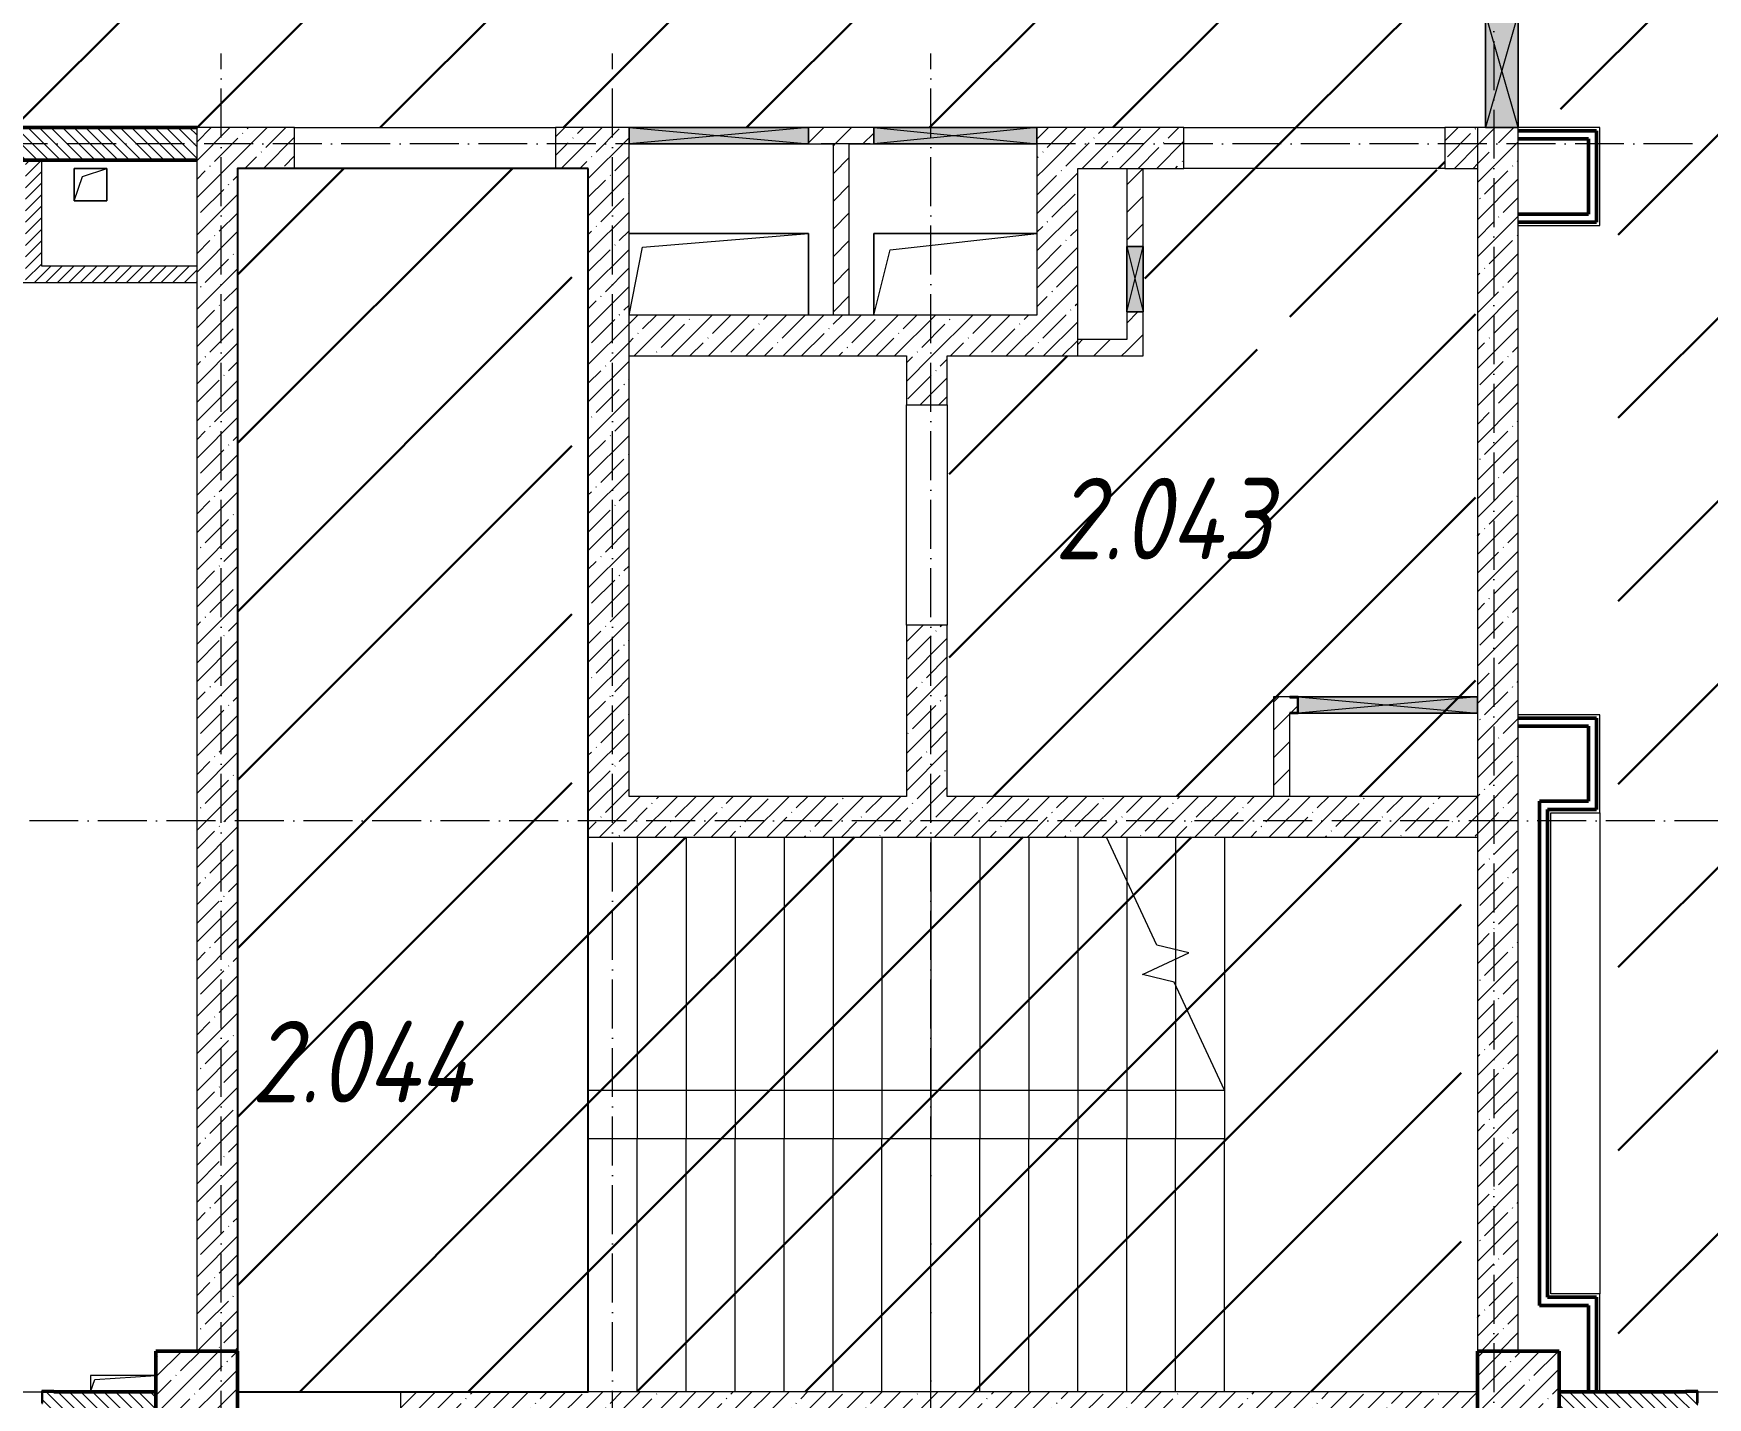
# Model space of a CAD drawing. Header units: millimetres. Extents: x 35697 to 388678, y -91946 to 171347.
# Drawn here: x 123410 to 133670, y 62010 to 70372 of the extents above; entities that cross this region are included whole.
import ezdxf

# ---------------------------------------------------------------- set-up
doc = ezdxf.new("R2010")
doc.units = ezdxf.units.MM
doc.linetypes.add('50_200_ШТРИХ_1Т_ш5_п1_п1_', pattern=[700, 500, -100, 0, -100])
for name, color, linetype, lineweight in [('2.1) ПГП окна 2.8 м', 5, 'Continuous', 30), ('3.1) ЖБ окна 1.2 м', 102, 'Continuous', 30), ('4) ЛЕстницы', 5, 'Continuous', 30), ('A-DETL-GENF-OTLN', 7, 'Continuous', 9), ('A-FLOR-____-OTLN', 7, 'Continuous', 9), ('A-GENM-____-MCUT', 7, 'Continuous', 25), ('A-GENM-____-OTLN', 7, 'Continuous', 9), ('A-GENM-____-OTLN-1', 7, 'Continuous', 25), ('A-GLAZ-____-OTLN', 7, 'Continuous', 9), ('A-WALL-____-MCUT-1', 7, 'Continuous', 9), ('A-WALL-____-MCUT-2', 7, 'Continuous', 50), ('A-WALL-____-OTLN', 7, 'Continuous', 9), ('A-WALL-____-PATT-1', 7, 'Continuous', 9), ('A-WALL-FNSH-MCUT-1', 7, 'Continuous', 9), ('I-WALL-____-OTLN', 7, 'Continuous', 9), ('S-COLS-____-MCUT', 7, 'Continuous', 50), ('S-COLS-____-OTLN', 7, 'Continuous', 9), ('S-GRID-____-OTLN-1', 7, '50_200_ШТРИХ_1Т_ш5_п1_п1_', 9), ('S-STRS-____-MBND', 7, 'Continuous', 9), ('S-STRS-____-OTLN-1', 7, 'Continuous', 9), ('Марки помещений', 7, 'Continuous', 9)]:
    doc.layers.add(name, color=color, linetype=linetype, lineweight=lineweight)
doc.styles.add('ISOCPEUR_I_3', font='isocpeui.ttf', dxfattribs={"width": 0.85, "height": 2.2})
pattern_1 = [(45, (50979.8, 168109.95), (-561.266, 561.266), [])]
pattern_2 = [(135, (43259.71, 63713.66), (-35.35534, -35.35534), [])]
pattern_3 = [(45, (43259.71, 63713.66), (-114.04925, 114.04925), []), (45, (43373.76, 63713.66), (-114.04925, 114.04925), [201.612, -40.322, 3.353, -36.97])]
pattern_4 = [(45, (43259.71, 63713.66), (-35.35534, 35.35534), [])]
pattern_5 = [(45, (43259.71, 63713.66), (-84.85281, 84.85281), [])]

# ---------------------------------------------------------------- blocks, each defined once
blk = doc.blocks.new('BSC_Колонна _Прямоугольная - 500х500-V93-АР1_План отверстий 2 этажа в осях 1-64_А-ГГ')
at = {"layer": 'S-COLS-____-OTLN'}
h = blk.add_hatch(dxfattribs=at)
h.set_pattern_fill('FP_122', color=256, style=0, pattern_type=2)
h.set_pattern_definition([(45, (-81150, 1668.96), (-114.04925, 114.04925), []), (45, (-81035.95, 1668.96), (-114.04925, 114.04925), [201.613, -40.323, 3.353, -36.97])])
h.paths.add_polyline_path([(-250, -250), (250, -250), (250, 250), (-250, 250)], flags=0)
at = {"layer": 'S-COLS-____-MCUT'}
for p, q in [((250, 250), (-250, 250)), ((-250, 250), (-250, -250)), ((250, -250), (250, 250)), ((-250, -250), (250, -250))]:
    blk.add_line(p, q, dxfattribs=at)
blk = doc.blocks.new('BSC_Колонна _Прямоугольная - 500х500-V136-АР1_План отверстий 2 этажа в осях 1-64_А-ГГ')
at = {"layer": 'S-COLS-____-OTLN'}
h = blk.add_hatch(dxfattribs=at)
h.set_pattern_fill('FP_166', color=256, style=0, pattern_type=2)
h.set_pattern_definition([(45, (-89250, 1668.96), (-114.04925, 114.04925), []), (45, (-89135.95, 1668.96), (-114.04925, 114.04925), [201.613, -40.323, 3.353, -36.97])])
h.paths.add_polyline_path([(-250, -250), (250, -250), (250, 250), (-250, 250)], flags=0)
at = {"layer": 'S-COLS-____-MCUT'}
for p, q in [((250, 250), (-250, 250)), ((-250, 250), (-250, -250)), ((250, -250), (250, 250)), ((-250, -250), (250, -250))]:
    blk.add_line(p, q, dxfattribs=at)
blk = doc.blocks.new('Фахверк_СКБ_Уголок - 250_2700-27497298-АР1_План отверстий 2 этажа в осях 1-64_А-ГГ')
at = {"layer": 'A-GENM-____-MCUT'}
for p, q in [((200, 181), (125, 181)), ((125, 181), (125, 106)), ((125, 106), (131, 106)), ((131, 106), (131, 175)), ((131, 175), (200, 175)), ((200, 175), (200, 181)), ((131, -6), (125, -6)), ((125, -6), (125, -81)), ((125, -81), (200, -81)), ((131, -75), (131, -6)), ((200, -75), (131, -75)), ((200, -81), (200, -75))]:
    blk.add_line(p, q, dxfattribs=at)
blk = doc.blocks.new('AR_Отверстие прямоугольное _в плите_ - AR_Отверстие прямоугольное _в плите_-V150-АР1_План отверстий 2 этажа в осях 1-64_А-ГГ')
at = {"layer": 'A-GENM-____-OTLN'}
for p, q in [((100, 100), (-100, 100)), ((-100, 100), (-100, -100)), ((-100, -100), (-50, 50)), ((-50, 50), (100, 100)), ((100, -100), (100, 100)), ((-100, -100), (100, -100))]:
    blk.add_line(p, q, dxfattribs=at)
blk = doc.blocks.new('AR_Отверстие прямоугольное _в плите_ - AR_Отверстие прямоугольное _в плите_-V162-АР1_План отверстий 2 этажа в осях 1-64_А-ГГ')
at = {"layer": 'A-GENM-____-OTLN'}
for p, q in [((200, 50), (-200, 50)), ((-200, 50), (-200, -50)), ((-200, -50), (-175, 25)), ((-175, 25), (200, 50))]:
    blk.add_line(p, q, dxfattribs=at)
blk = doc.blocks.new('AR_Отверстие прямоугольное _в плите_ - AR_Отверстие прямоугольное _в плите_-V193-АР1_План отверстий 2 этажа в осях 1-64_А-ГГ')
at = {"layer": 'A-GENM-____-OTLN'}
for p, q in [((500, 250), (-500, 250)), ((-500, 250), (-500, -250)), ((-400, 150), (500, 250)), ((-500, -250), (-400, 150))]:
    blk.add_line(p, q, dxfattribs=at)
blk = doc.blocks.new('AR_Отверстие прямоугольное _в плите_ - AR_Отверстие прямоугольное _в плите_-30552508-АР1_План отверстий 2 этажа в осях 1-64_А-ГГ')
at = {"layer": 'A-GENM-____-OTLN'}
for p, q in [((550, 250), (-550, 250)), ((-467, 167), (550, 250)), ((550, -250), (550, 250)), ((-550, -250), (-467, 167))]:
    blk.add_line(p, q, dxfattribs=at)
blk = doc.blocks.new('AR_Отверстие прямоугольное _в стене_ - AR_Отверстие прямоугольное _в стене__ЭОМ-36409893-АР1_План отверстий 2 этажа в осях 1-64_А-ГГ')
at = {"layer": 'A-GLAZ-____-OTLN'}
blk.add_hatch(color=256, dxfattribs=at).paths.add_polyline_path([(350, 100), (-350, 100), (-350, -100), (350, -100)], flags=0)
at = {"layer": 'A-DETL-GENF-OTLN'}
for p, q in [((-350, -100), (-350, 100)), ((-350, 100), (350, 100)), ((350, 100), (-350, -100)), ((-350, 100), (350, -100)), ((350, 100), (-350, 100)), ((-350, 100), (-350, -100)), ((350, 100), (350, -100)), ((350, -100), (350, 100)), ((350, -100), (-350, -100)), ((-350, -100), (350, -100))]:
    blk.add_line(p, q, dxfattribs=at)
blk = doc.blocks.new('AR_Отверстие прямоугольное _в стене__БезПР - AR_Отверстие прямоугольное _в стене__БезПР-36427925-АР1_План отверстий 2 этажа в осях 1-64_А-ГГ')
at = {"layer": 'A-GLAZ-____-OTLN'}
blk.add_hatch(color=256, dxfattribs=at).paths.add_polyline_path([(500, -50), (500, 50), (-500, 50), (-500, -50)], flags=0)
at = {"layer": 'A-DETL-GENF-OTLN'}
for p, q in [((-500, -50), (-500, 50)), ((-500, 50), (500, 50)), ((500, 50), (-500, -50)), ((-500, 50), (500, -50)), ((500, 50), (-500, 50)), ((-500, 50), (-500, -50)), ((500, 50), (500, -50)), ((500, -50), (500, 50)), ((500, -50), (-500, -50)), ((-500, -50), (500, -50))]:
    blk.add_line(p, q, dxfattribs=at)
at = {"layer": 'A-GLAZ-____-OTLN'}
blk.add_line((500, 50), (-500, 50), dxfattribs=at)
blk = doc.blocks.new('AR_Отверстие прямоугольное _в стене_ - AR_Отверстие прямоугольное _в стене__ОВ-36805337-АР1_План отверстий 2 этажа в осях 1-64_А-ГГ')
at = {"layer": 'A-GLAZ-____-OTLN'}
blk.add_hatch(color=256, dxfattribs=at).paths.add_polyline_path([(-90, -50), (550, -50), (550, 50), (-550, 50), (-550, -50)], flags=0)
at = {"layer": 'A-DETL-GENF-OTLN'}
for p, q in [((-550, -50), (-550, 50)), ((-550, 50), (550, 50)), ((550, 50), (-550, -50)), ((-550, 50), (550, -50)), ((550, 50), (-550, 50)), ((-550, 50), (-550, -50)), ((550, 50), (550, -50)), ((550, -50), (550, 50)), ((550, -50), (-550, -50)), ((-550, -50), (550, -50))]:
    blk.add_line(p, q, dxfattribs=at)
blk = doc.blocks.new('154_Фахверк_СКБ_Швеллер - Тип_100_3960_зеркало-V199-АР1_План отверстий 2 этажа в осях 1-64_А-ГГ')
at = {"layer": 'A-GENM-____-MCUT'}
for p, q in [((175, 50), (125, 50)), ((128, 47), (175, 47)), ((128, -47), (128, 47)), ((175, 47), (175, 50)), ((125, -50), (175, -50)), ((175, -47), (128, -47)), ((175, -50), (175, -47))]:
    blk.add_line(p, q, dxfattribs=at)
blk = doc.blocks.new('AR_Отверстие прямоугольное _в стене_ - AR_Отверстие прямоугольное _в стене__ОВ-36913595-АР1_План отверстий 2 этажа в осях 1-64_А-ГГ')
at = {"layer": 'A-GLAZ-____-OTLN'}
blk.add_hatch(color=256, dxfattribs=at).paths.add_polyline_path([(550, -50), (550, 50), (-550, 50), (-550, -50), (475, -50)], flags=0)
at = {"layer": 'A-DETL-GENF-OTLN'}
for p, q in [((-550, -50), (-550, 50)), ((-550, 50), (550, 50)), ((550, 50), (-550, -50)), ((-550, 50), (550, -50)), ((550, 50), (-550, 50)), ((-550, 50), (-550, -50)), ((550, 50), (550, -50)), ((550, -50), (550, 50)), ((550, -50), (-550, -50)), ((-550, -50), (550, -50))]:
    blk.add_line(p, q, dxfattribs=at)
blk = doc.blocks.new('AR_Отверстие прямоугольное _в стене_ - AR_Отверстие прямоугольное _в стене__ОВ-36970111-АР1_План отверстий 2 этажа в осях 1-64_А-ГГ')
at = {"layer": 'A-GLAZ-____-OTLN'}
blk.add_hatch(color=256, dxfattribs=at).paths.add_polyline_path([(-200, -50), (200, -50), (200, 50), (-200, 50)], flags=0)
at = {"layer": 'A-DETL-GENF-OTLN'}
for p, q in [((-200, -50), (-200, 50)), ((-200, 50), (200, 50)), ((200, 50), (-200, -50)), ((-200, 50), (200, -50)), ((200, 50), (-200, 50)), ((-200, 50), (-200, -50)), ((200, 50), (200, -50)), ((200, -50), (200, 50)), ((200, -50), (-200, -50)), ((-200, -50), (200, -50))]:
    blk.add_line(p, q, dxfattribs=at)
blk = doc.blocks.new('2этаж')
at = {"layer": 'S-GRID-____-OTLN-1', "color": 251, "ltscale": 0.6, "true_color": 0x636466}
for p, q in [((73508.3, 508896.9), (73508.3, 454533.3)), ((65708.3, 454533.3), (65708.3, 465551)), ((68108.3, 454533.3), (68108.3, 465551)), ((70058.3, 454533.3), (70058.3, 465551)), ((74727.1, 464997), (-20260.4, 464997)), ((88359, 460847), (-20260.4, 460847))]:
    blk.add_line(p, q, dxfattribs=at)

msp = doc.modelspace()

# ---------------------------------------------------------------- hatches: boundary and pattern name
at = {"layer": '2.1) ПГП окна 2.8 м'}
h = msp.add_hatch(dxfattribs=at)
h.set_pattern_fill('ANSI31', color=5, scale=250)
edge = h.paths.add_edge_path()
edge.add_arc((142259, 66444), 240, 0, 360)
edge = h.paths.add_edge_path()
edge.add_arc((140123, 75543), 240, 0, 360)
edge = h.paths.add_edge_path()
edge.add_arc((140123, 92549), 240, 0, 360)
edge = h.paths.add_edge_path()
edge.add_arc((139926, 103448), 240, 0, 360)
h.paths.add_polyline_path([(136398, 105683), (135848, 105683), (135848, 107307), (136398, 107307), (136398, 110433), (136460, 110739), (136460, 107001), (132210, 106501), (132210, 109339), (132322, 109533), (132322, 107307), (132622, 107307), (132622, 90007), (133222, 90007), (133222, 88795), (136398, 88795)])
edge = h.paths.add_edge_path(flags=16)
edge.add_arc((135396, 104177), 240, 0, 360)
h.paths.add_polyline_path([(136398, 88795), (133222, 88795), (133222, 86233), (132622, 83251), (132622, 69907), (133122, 69907), (133122, 62157), (136062, 62157), (136062, 62407), (136398, 88495)])
edge = h.paths.add_edge_path(flags=16)
edge.add_arc((134876, 76435), 240, 0, 360)
edge = h.paths.add_edge_path()
edge.add_arc((142333, 82335), 240, 0, 360)
h.paths.add_polyline_path([(141916, 82102), (142579, 82102), (142579, 82582), (141916, 82582)])
h = msp.add_hatch(dxfattribs=at)
h.set_pattern_fill('ANSI31', color=5, scale=250)
h.set_pattern_definition(pattern_1)
h.paths.add_polyline_path([(82110, 72895), (132260, 72895), (132260, 69795), (82110, 69795)])
h = msp.add_hatch(dxfattribs=at)
h.set_pattern_fill('ANSI31', color=5, scale=250)
h.set_pattern_definition(pattern_1)
h.paths.add_polyline_path([(132248, 67251, -0.344881), (132229, 67276, -0.344881), (132248, 67300), (132248, 69533), (132010, 69533), (132010, 69545), (132060, 69545), (132060, 69795), (131355, 69795, -0.782881), (131306, 69795), (130460, 69795), (130460, 69545), (130380, 69545), (130380, 69533), (130222, 69533), (130222, 68383), (130210, 68383), (130110, 68395), (129810, 68395), (129022, 68395), (129022, 65695), (130076, 65695, -1.277333), (130125, 65695), (132260, 65695), (132260, 66305), (132248, 66305)])
h.paths.add_polyline_path([(130632, 68671, -1), (131112, 68671, -1)], flags=16)
h.paths.add_polyline_path([(130442, 68438), (131123, 68438), (131123, 68918), (130442, 68918)], flags=24)
at = {"layer": '4) ЛЕстницы'}
h = msp.add_hatch(dxfattribs=at)
h.set_pattern_fill('ANSI31', color=256, scale=230)
h.paths.add_polyline_path([(124660, 69545), (126710, 69545), (126710, 62045), (124660, 62045)])
h = msp.add_hatch(dxfattribs=at)
h.set_pattern_fill('ANSI31', color=256, scale=230)
h.paths.add_polyline_path([(126710, 65445), (132160, 65445), (132160, 62045), (126710, 62045)])
at = {"layer": 'A-WALL-____-PATT-1'}
h = msp.add_hatch(dxfattribs=at)
h.set_pattern_fill('FP_6', color=256, style=0, pattern_type=2)
h.set_pattern_definition(pattern_2)
h.paths.add_polyline_path([(123266, 69595), (124410, 69595), (124410, 69795), (123266, 69795), (123266, 69726), (123260, 69726), (123260, 69664), (123266, 69664), (123266, 69596)], flags=0)
h.paths.add_polyline_path([(122335, 69595), (122554, 69595), (122554, 69664), (122560, 69664), (122560, 69726), (122554, 69726), (122554, 69795), (122266, 69795), (122266, 69726), (122260, 69726), (122260, 69664), (122266, 69664), (122266, 69595)], flags=0)
h.paths.add_polyline_path([(121014, 69595), (121554, 69595), (121554, 69664), (121560, 69664), (121560, 69726), (121554, 69726), (121554, 69795), (118660, 69795), (118660, 69595)], flags=0)
h = msp.add_hatch(dxfattribs=at)
h.set_pattern_fill('FP_25', color=256, style=0, pattern_type=2)
h.set_pattern_definition(pattern_3)
h.paths.add_polyline_path([(124410, 62295), (124660, 62295), (124660, 69795), (124410, 69795), (124410, 64450)], flags=0)
h = msp.add_hatch(dxfattribs=at)
h.set_pattern_fill('FP_25', color=256, style=0, pattern_type=2)
h.set_pattern_definition(pattern_3)
h.paths.add_polyline_path([(126810, 69545), (126810, 69795), (126610, 69795), (126610, 69545)], flags=0)
h.paths.add_polyline_path([(124660, 69545), (125010, 69545), (125010, 69795), (124660, 69795)], flags=0)
h = msp.add_hatch(dxfattribs=at)
h.set_pattern_fill('FP_25', color=256, style=0, pattern_type=2)
h.set_pattern_definition(pattern_3)
h.paths.add_polyline_path([(127060, 65445), (127060, 69795), (126810, 69795), (126810, 65445)], flags=0)
h = msp.add_hatch(dxfattribs=at)
h.set_pattern_fill('FP_4', color=256, style=0, pattern_type=2)
h.set_pattern_definition(pattern_5)
h.paths.add_polyline_path([(128410, 69695), (128560, 69695), (128560, 69795), (128160, 69795), (128160, 69695), (128310, 69695)], flags=0)
h = msp.add_hatch(dxfattribs=at)
h.set_pattern_fill('FP_25', color=256, style=0, pattern_type=2)
h.set_pattern_definition(pattern_3)
h.paths.add_polyline_path([(132060, 69545), (132260, 69545), (132260, 69795), (132060, 69795)], flags=0)
h.paths.add_polyline_path([(130460, 69545), (130460, 69795), (129560, 69795), (129560, 69545), (129810, 69545)], flags=0)
h = msp.add_hatch(dxfattribs=at)
h.set_pattern_fill('FP_25', color=256, style=0, pattern_type=2)
h.set_pattern_definition(pattern_3)
h.paths.add_polyline_path([(132260, 65570), (132510, 65570), (132510, 69795), (132260, 69795), (132260, 66170)], flags=0)
h = msp.add_hatch(dxfattribs=at)
h.set_pattern_fill('FP_4', color=256, style=0, pattern_type=2)
h.set_pattern_definition(pattern_5)
h.paths.add_polyline_path([(128410, 68645), (128410, 69695), (128310, 69695), (128310, 68645)], flags=0)
h = msp.add_hatch(dxfattribs=at)
h.set_pattern_fill('FP_5', color=256, style=0, pattern_type=2)
h.set_pattern_definition(pattern_4)
h.paths.add_polyline_path([(123460, 68845), (123460, 69595), (123360, 69595), (123360, 68845)], flags=0)
h = msp.add_hatch(dxfattribs=at)
h.set_pattern_fill('FP_25', color=256, style=0, pattern_type=2)
h.set_pattern_definition(pattern_3)
h.paths.add_polyline_path([(129810, 68645), (129810, 69545), (129560, 69545), (129560, 68645)], flags=0)
h = msp.add_hatch(dxfattribs=at)
h.set_pattern_fill('FP_4', color=256, style=0, pattern_type=2)
h.set_pattern_definition(pattern_5)
h.paths.add_polyline_path([(130210, 68395), (130210, 68665), (130110, 68665), (130110, 68395)], flags=0)
h.paths.add_polyline_path([(130210, 69065), (130210, 69545), (130110, 69545), (130110, 69065), (130164, 69065)], flags=0)
h = msp.add_hatch(dxfattribs=at)
h.set_pattern_fill('FP_5', color=256, style=0, pattern_type=2)
h.set_pattern_definition(pattern_4)
h.paths.add_polyline_path([(124410, 68845), (124410, 68945), (123460, 68945), (123460, 68845)], flags=0)
h = msp.add_hatch(dxfattribs=at)
h.set_pattern_fill('FP_25', color=256, style=0, pattern_type=2)
h.set_pattern_definition(pattern_3)
h.paths.add_polyline_path([(129810, 68395), (129810, 68645), (127060, 68645), (127060, 68395), (129010, 68395)], flags=0)
h = msp.add_hatch(dxfattribs=at)
h.set_pattern_fill('FP_4', color=256, style=0, pattern_type=2)
h.set_pattern_definition(pattern_5)
h.paths.add_polyline_path([(130110, 68395), (130110, 68495), (129810, 68495), (129810, 68395)], flags=0)
h = msp.add_hatch(dxfattribs=at)
h.set_pattern_fill('FP_25', color=256, style=0, pattern_type=2)
h.set_pattern_definition(pattern_3)
h.paths.add_polyline_path([(129010, 65695), (129010, 66745), (128760, 66745), (128760, 65695)], flags=0)
h.paths.add_polyline_path([(128760, 68095), (129010, 68095), (129010, 68395), (128760, 68395)], flags=0)
h = msp.add_hatch(dxfattribs=at)
h.set_pattern_fill('FP_4', color=256, style=0, pattern_type=2)
h.set_pattern_definition(pattern_5)
h.paths.add_polyline_path([(131010, 65695), (131110, 65695), (131110, 66305), (131010, 66305), (131010, 66205)], flags=0)
h = msp.add_hatch(dxfattribs=at)
h.set_pattern_fill('FP_4', color=256, style=0, pattern_type=2)
h.set_pattern_definition(pattern_5)
h.paths.add_polyline_path([(131110, 66208), (131157, 66208), (131157, 66302), (131110, 66302), (131110, 66255)], flags=0)
h = msp.add_hatch(dxfattribs=at)
h.set_pattern_fill('FP_25', color=256, style=0, pattern_type=2)
h.set_pattern_definition(pattern_3)
h.paths.add_polyline_path([(132260, 65445), (132260, 65695), (127060, 65695), (127060, 65445), (131619, 65445)], flags=0)
h = msp.add_hatch(dxfattribs=at)
h.set_pattern_fill('FP_25', color=256, style=0, pattern_type=2)
h.set_pattern_definition(pattern_3)
h.paths.add_polyline_path([(132510, 62295), (132510, 65570), (132260, 65570), (132260, 62295), (132503, 62295)], flags=0)
h = msp.add_hatch(dxfattribs=at)
h.set_pattern_fill('FP_6', color=256, style=0, pattern_type=2)
h.set_pattern_definition(pattern_2)
h.paths.add_polyline_path([(124160, 61795), (124160, 62045), (123466, 62045), (123466, 61976), (123460, 61976), (123460, 61864), (123466, 61864), (123466, 61795), (123535, 61795)], flags=0)
h = msp.add_hatch(dxfattribs=at)
h.set_pattern_fill('FP_25', color=256, style=0, pattern_type=2)
h.set_pattern_definition(pattern_3)
h.paths.add_polyline_path([(132260, 61795), (132260, 62045), (125660, 62045), (125660, 61795), (131619, 61795)], flags=0)
h = msp.add_hatch(dxfattribs=at)
h.set_pattern_fill('FP_6', color=256, style=0, pattern_type=2)
h.set_pattern_definition(pattern_2)
h.paths.add_polyline_path([(135485, 61795), (136510, 61795), (136510, 62045), (135416, 62045), (135416, 61976), (135410, 61976), (135410, 61864), (135416, 61864), (135416, 61795)], flags=0)
h.paths.add_polyline_path([(133604, 61795), (133604, 61864), (133610, 61864), (133610, 61976), (133604, 61976), (133604, 62045), (132760, 62045), (132760, 61795), (133535, 61795)], flags=0)

# ---------------------------------------------------------------- linework, layer by layer
msp.add_lwpolyline([(126810, 69545), (124660, 69545), (124660, 62045), (126810, 62045)], close=True)
at = {"layer": 'A-FLOR-____-OTLN'}
for p, q in [((123660, 69545), (123860, 69545)), ((123660, 69345), (123660, 69545)), ((123860, 69545), (123860, 69345)), ((123860, 69345), (123660, 69345)), ((127060, 69145), (128160, 69145)), ((128160, 69145), (128160, 68645)), ((128560, 69145), (129560, 69145)), ((128560, 68645), (128560, 69145)), ((126810, 62045), (126810, 63895))]:
    msp.add_line(p, q, dxfattribs=at)
at = {"layer": 'A-WALL-____-MCUT-1'}
for p, q in [((124410, 69795), (124410, 62295)), ((125010, 69795), (124410, 69795)), ((125010, 69545), (125010, 69795)), ((127060, 69795), (126610, 69795)), ((126610, 69795), (126610, 69545)), ((130460, 69795), (129560, 69795)), ((130460, 69545), (130460, 69795)), ((132310, 69795), (132060, 69795)), ((132060, 69795), (132060, 69545)), ((132260, 69795), (132260, 66305)), ((132510, 62295), (132510, 69795)), ((127060, 65695), (127060, 69695)), ((129560, 69695), (129560, 68645)), ((124660, 62295), (124660, 69545)), ((124660, 69545), (125010, 69545)), ((126610, 69545), (126810, 69545)), ((126810, 69545), (126810, 65445)), ((129810, 69545), (130460, 69545)), ((129810, 68395), (129810, 69545)), ((132060, 69545), (132260, 69545)), ((129560, 68645), (127060, 68645)), ((127060, 68395), (128760, 68395)), ((128760, 68395), (128760, 68095)), ((129010, 68095), (129010, 68395)), ((129010, 68395), (129810, 68395)), ((128760, 68095), (129010, 68095)), ((128760, 66745), (128760, 65695)), ((129010, 66745), (128760, 66745)), ((129010, 65695), (129010, 66745)), ((132260, 66205), (132260, 62295)), ((128760, 65695), (127060, 65695)), ((132260, 65695), (129010, 65695)), ((126810, 65445), (132260, 65445)), ((132260, 62045), (125660, 62045)), ((125660, 62045), (125660, 61795))]:
    msp.add_line(p, q, dxfattribs=at)
at = {"layer": 'A-WALL-____-MCUT-2'}
for p, q in [((124410, 69795), (123335, 69795)), ((132990, 69775), (132510, 69775)), ((132990, 69215), (132990, 69775)), ((132510, 69725), (132940, 69725)), ((132940, 69725), (132940, 69265)), ((123335, 69595), (124410, 69595)), ((132940, 69265), (132510, 69265)), ((132990, 69215), (132510, 69215)), ((132990, 66175), (132510, 66175)), ((132510, 66125), (132940, 66125)), ((132940, 66125), (132940, 65665)), ((132990, 65615), (132990, 66175)), ((132940, 65665), (132640, 65665)), ((132640, 65665), (132640, 62575)), ((132990, 65615), (132690, 65615)), ((132690, 62625), (132690, 65615)), ((132990, 62625), (132690, 62625)), ((132990, 62045), (132990, 62625)), ((132640, 62575), (132940, 62575)), ((132940, 62575), (132940, 62045)), ((124160, 62045), (123535, 62045)), ((133535, 62045), (132760, 62045)), ((132940, 62045), (132990, 62045))]:
    msp.add_line(p, q, dxfattribs=at)
at = {"layer": 'A-WALL-____-OTLN'}
for p, q in [((125010, 69795), (126610, 69795)), ((130460, 69795), (132060, 69795)), ((126610, 69545), (125010, 69545)), ((132060, 69545), (130460, 69545)), ((128760, 66745), (128760, 68095)), ((129010, 68095), (129010, 66745)), ((118660, 62045), (123460, 62045)), ((124660, 62045), (125660, 62045)), ((133610, 62045), (135410, 62045))]:
    msp.add_line(p, q, dxfattribs=at)
at = {"layer": 'A-WALL-FNSH-MCUT-1'}
for p, q in [((128560, 69795), (128160, 69795)), ((133010, 69795), (132510, 69795)), ((133010, 69195), (133010, 69795)), ((128160, 69695), (128310, 69695)), ((128310, 69695), (128310, 68645)), ((128410, 69695), (128560, 69695)), ((128410, 68645), (128410, 69695)), ((123460, 68945), (123460, 69595)), ((130110, 69545), (130110, 69065)), ((130210, 69065), (130210, 69545)), ((132510, 69195), (133010, 69195)), ((124410, 68945), (123460, 68945)), ((120910, 68845), (124410, 68845)), ((130110, 68665), (130110, 68495)), ((130210, 68395), (130210, 68665)), ((130110, 68495), (129810, 68495)), ((129810, 68395), (130210, 68395)), ((131010, 66305), (131010, 65695)), ((131110, 66305), (131010, 66305)), ((131110, 65695), (131110, 66205)), ((133010, 66195), (132510, 66195)), ((133010, 65595), (133010, 66195)), ((132710, 65595), (133010, 65595)), ((132710, 62645), (132710, 65595)), ((133010, 62645), (132710, 62645)), ((133010, 62045), (133010, 62645)), ((132990, 62045), (133010, 62045))]:
    msp.add_line(p, q, dxfattribs=at)
at = {"layer": 'I-WALL-____-OTLN'}
for p, q in [((133009, 65595), (133009, 62645)), ((133010, 65595), (133010, 62645))]:
    msp.add_line(p, q, dxfattribs=at)
at = {"layer": 'S-STRS-____-MBND'}
for p, q in [((130295, 64783), (129987, 65445)), ((130490, 64736), (130295, 64783)), ((130207, 64604), (130490, 64736)), ((130401, 64556), (130207, 64604)), ((130710, 63895), (130401, 64556))]:
    msp.add_line(p, q, dxfattribs=at)
at = {"layer": 'S-STRS-____-OTLN-1'}
for p, q in [((126810, 65445), (126810, 63895)), ((126810, 65445), (126810, 63895)), ((127110, 65445), (127110, 63895)), ((127110, 65445), (127110, 63895)), ((127410, 65445), (127410, 63895)), ((127410, 65445), (127410, 63895)), ((127710, 65445), (127710, 63895)), ((127710, 65445), (127710, 63895)), ((128010, 65445), (128010, 63895)), ((128010, 65445), (128010, 63895)), ((128310, 65445), (128310, 63895)), ((128310, 65445), (128310, 63895)), ((128610, 65445), (128610, 63895)), ((128610, 65445), (128610, 63895)), ((128910, 65445), (128910, 63895)), ((128910, 65445), (128910, 63895)), ((129210, 65445), (129210, 63895)), ((129210, 65445), (129210, 63895)), ((129510, 65445), (129510, 63895)), ((129510, 65445), (129510, 63895)), ((129810, 65445), (129810, 63895)), ((129810, 65445), (129810, 63895)), ((130110, 65445), (130110, 65181)), ((130110, 65445), (130110, 65181)), ((130410, 65445), (130410, 64755)), ((130410, 65445), (130410, 64755)), ((130710, 65445), (130710, 63595)), ((130710, 65445), (130710, 63595)), ((130110, 65181), (130110, 63895)), ((130110, 65181), (130110, 63895)), ((130410, 64755), (130410, 64698)), ((130410, 64755), (130410, 64698)), ((130410, 64698), (130410, 64538)), ((130410, 64698), (130410, 64538)), ((130410, 64538), (130410, 63895)), ((130410, 64538), (130410, 63895)), ((126810, 63895), (127110, 63895)), ((127110, 63895), (127110, 63595)), ((127110, 63895), (127110, 63595)), ((127110, 63895), (127410, 63895)), ((127410, 63895), (127410, 63595)), ((127410, 63895), (127410, 63595)), ((127410, 63895), (127710, 63895)), ((127710, 63895), (127710, 63595)), ((127710, 63895), (127710, 63595)), ((127710, 63895), (128010, 63895)), ((128010, 63895), (128010, 63595)), ((128010, 63895), (128010, 63595)), ((128010, 63895), (128310, 63895)), ((128310, 63895), (128310, 63595)), ((128310, 63895), (128310, 63595)), ((128310, 63895), (128610, 63895)), ((128610, 63895), (128610, 63595)), ((128610, 63895), (128610, 63595)), ((128610, 63895), (128910, 63895)), ((128910, 63895), (128910, 63595)), ((128910, 63895), (128910, 63595)), ((128910, 63895), (129210, 63895)), ((129210, 63895), (129210, 63595)), ((129210, 63895), (129210, 63595)), ((129210, 63895), (129510, 63895)), ((129510, 63895), (129510, 63595)), ((129510, 63895), (129510, 63595)), ((129510, 63895), (129810, 63895)), ((129810, 63895), (129810, 63595)), ((129810, 63895), (129810, 63595)), ((129810, 63895), (130110, 63895)), ((130110, 63895), (130110, 63595)), ((130110, 63895), (130110, 63595)), ((130110, 63895), (130410, 63895)), ((130410, 63895), (130410, 63595)), ((130410, 63895), (130410, 63595)), ((130410, 63895), (130710, 63895)), ((126810, 62045), (126810, 63595)), ((127110, 63595), (126810, 63595)), ((127410, 63595), (127110, 63595)), ((127110, 62045), (127110, 63595)), ((127110, 62045), (127110, 63595)), ((127710, 63595), (127410, 63595)), ((127410, 62045), (127410, 63595)), ((127410, 62045), (127410, 63595)), ((128010, 63595), (127710, 63595)), ((127710, 62045), (127710, 63595)), ((127710, 62045), (127710, 63595)), ((128310, 63595), (128010, 63595)), ((128010, 62045), (128010, 63595)), ((128010, 62045), (128010, 63595)), ((128610, 63595), (128310, 63595)), ((128310, 62045), (128310, 63595)), ((128310, 62045), (128310, 63595)), ((128910, 63595), (128610, 63595)), ((128610, 62045), (128610, 63595)), ((128610, 62045), (128610, 63595)), ((129210, 63595), (128910, 63595)), ((128910, 62045), (128910, 63595)), ((128910, 62045), (128910, 63595)), ((129510, 63595), (129210, 63595)), ((129210, 62045), (129210, 63595)), ((129210, 62045), (129210, 63595)), ((129810, 63595), (129510, 63595)), ((129510, 62045), (129510, 63595)), ((129510, 62045), (129510, 63595)), ((130110, 63595), (129810, 63595)), ((129810, 62045), (129810, 63595)), ((129810, 62045), (129810, 63595)), ((130410, 63595), (130110, 63595)), ((130110, 62045), (130110, 63595)), ((130110, 62045), (130110, 63595)), ((130710, 63595), (130410, 63595)), ((130410, 62045), (130410, 63595)), ((130410, 62045), (130410, 63595)), ((130710, 62045), (130710, 63595)), ((130710, 62045), (130710, 63595))]:
    msp.add_line(p, q, dxfattribs=at)

# ---------------------------------------------------------------- block references
at = {"layer": '3.1) ЖБ окна 1.2 м'}
msp.add_blockref('2этаж', (58851, -395302), dxfattribs=at)
at = {"layer": 'A-GENM-____-OTLN'}
for name, p in [('AR_Отверстие прямоугольное _в плите_ - AR_Отверстие прямоугольное _в плите_-V150-АР1_План отверстий 2 этажа в осях 1-64_А-ГГ', (123760, 69445)), ('AR_Отверстие прямоугольное _в плите_ - AR_Отверстие прямоугольное _в плите_-30552508-АР1_План отверстий 2 этажа в осях 1-64_А-ГГ', (127610, 68895)), ('AR_Отверстие прямоугольное _в плите_ - AR_Отверстие прямоугольное _в плите_-V193-АР1_План отверстий 2 этажа в осях 1-64_А-ГГ', (129060, 68895)), ('AR_Отверстие прямоугольное _в плите_ - AR_Отверстие прямоугольное _в плите_-V162-АР1_План отверстий 2 этажа в осях 1-64_А-ГГ', (123960, 62095))]:
    msp.add_blockref(name, p, dxfattribs=at)
at = {"layer": 'A-GENM-____-OTLN-1', "rotation": 180}
for name, p in [('154_Фахверк_СКБ_Швеллер - Тип_100_3960_зеркало-V199-АР1_План отверстий 2 этажа в осях 1-64_А-ГГ', (131285, 66255)), ('Фахверк_СКБ_Уголок - 250_2700-27497298-АР1_План отверстий 2 этажа в осях 1-64_А-ГГ', (133735, 61970))]:
    msp.add_blockref(name, p, dxfattribs=at)
at = {"layer": 'A-GENM-____-OTLN-1'}
msp.add_blockref('Фахверк_СКБ_Уголок - 250_2700-27497298-АР1_План отверстий 2 этажа в осях 1-64_А-ГГ', (123335, 61870), dxfattribs=at)
at = {"layer": 'A-GLAZ-____-OTLN'}
for name, p, rotation in [('AR_Отверстие прямоугольное _в стене_ - AR_Отверстие прямоугольное _в стене__ЭОМ-36409893-АР1_План отверстий 2 этажа в осях 1-64_А-ГГ', (132410, 70145), 269.9999999999999), ('AR_Отверстие прямоугольное _в стене_ - AR_Отверстие прямоугольное _в стене__ОВ-36970111-АР1_План отверстий 2 этажа в осях 1-64_А-ГГ', (130160, 68865), 90)]:
    msp.add_blockref(name, p, dxfattribs=dict(at, rotation=rotation))
for name, p in [('AR_Отверстие прямоугольное _в стене_ - AR_Отверстие прямоугольное _в стене__ОВ-36913595-АР1_План отверстий 2 этажа в осях 1-64_А-ГГ', (127610, 69745)), ('AR_Отверстие прямоугольное _в стене__БезПР - AR_Отверстие прямоугольное _в стене__БезПР-36427925-АР1_План отверстий 2 этажа в осях 1-64_А-ГГ', (129060, 69745)), ('AR_Отверстие прямоугольное _в стене_ - AR_Отверстие прямоугольное _в стене__ОВ-36805337-АР1_План отверстий 2 этажа в осях 1-64_А-ГГ', (131710, 66255))]:
    msp.add_blockref(name, p, dxfattribs=at)
at = {"layer": 'S-COLS-____-OTLN'}
for name, p in [('BSC_Колонна _Прямоугольная - 500х500-V93-АР1_План отверстий 2 этажа в осях 1-64_А-ГГ', (124410, 62045)), ('BSC_Колонна _Прямоугольная - 500х500-V136-АР1_План отверстий 2 этажа в осях 1-64_А-ГГ', (132510, 62045))]:
    msp.add_blockref(name, p, dxfattribs=at)

# ---------------------------------------------------------------- texts
at = {"layer": 'Марки помещений', "char_height": 500, "attachment_point": 1, "style": 'ISOCPEUR_I_3'}
for s, insert, width in [('2.043', (129667, 67648), 817.72), ('2.044', (124745, 64319), 849.79)]:
    msp.add_mtext(s, dxfattribs=dict(at, insert=insert, width=width))

doc.saveas('drawing.dxf')
